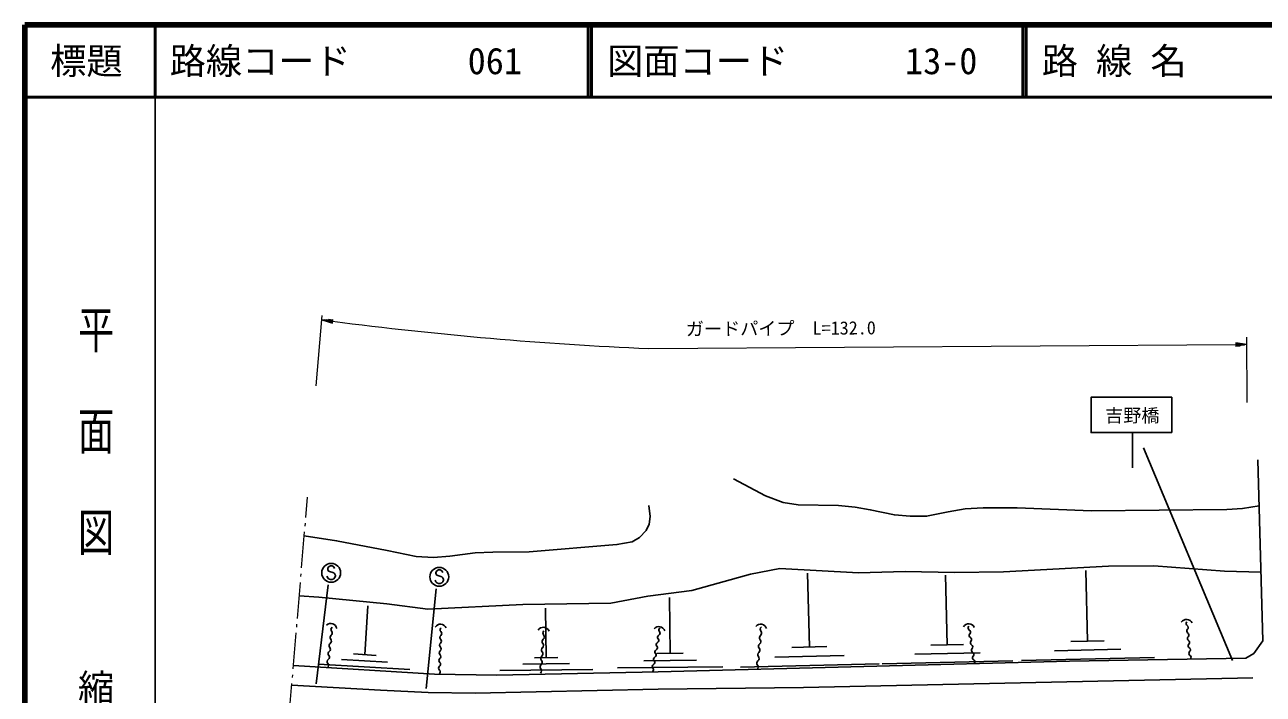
# Model space of a CAD drawing. Units: millimetres, scale not verified. Extents: x 40000 to 680000, y 20000 to 380000.
# Drawn here: x 40000 to 210951, y 287520 to 380000 of the extents above; entities that cross this region are included whole.
import ezdxf
from ezdxf.enums import TextEntityAlignment as Align

# ---------------------------------------------------------------- set-up
doc = ezdxf.new("R2010")
doc.units = ezdxf.units.MM
doc.header["$LTSCALE"] = 1000
for name, color, linetype, lineweight in [('M-BGD', 7, 'Continuous', 25), ('M-BGD-HTXT', 7, 'Continuous', 13), ('M-STR-HTXT', 7, 'Continuous', 13), ('M-STR-STRC', 7, 'Continuous', 25), ('M-STR-STRD', 7, 'Continuous', 25), ('M-TTL', 2, 'Continuous', 140), ('M-TTL-BAND', 7, 'Continuous', 25), ('M-TTL-LINE', 7, 'Continuous', 50)]:
    doc.layers.add(name, color=color, linetype=linetype, lineweight=lineweight)
doc.layers.add('M-TTL-TXT', color=7, linetype='Continuous')
doc.styles.add('@ＭＳ ゴシック', font='')
doc.styles.add('ＭＳ ゴシック', font='')
doc.styles.get('@ＭＳ ゴシック').set_extended_font_data('@MS Gothic')
doc.styles.get('ＭＳ ゴシック').set_extended_font_data('MS Gothic')

msp = doc.modelspace()

# ---------------------------------------------------------------- linework, layer by layer
at = {"layer": 'M-BGD'}
for p, q in [((210899, 294893), (210204, 319908)), ((186684, 294842), (186454, 304633)), ((148299, 294049), (148060, 304267)), ((167327, 294344), (167101, 303957)), ((129081, 293158), (129009, 300902)), ((86946, 292987), (87353, 299720)), ((111965, 292572), (111902, 299417)), ((150694, 294105), (145904, 293993)), ((169580, 294397), (165074, 294291)), ((188979, 294896), (184389, 294789)), ((90052, 291955), (83739, 292336)), ((88524, 292892), (85368, 293082)), ((113570, 292587), (110361, 292557)), ((130896, 293175), (127266, 293141)), ((153118, 292884), (143540, 292660)), ((171861, 293248), (162849, 293037)), ((195921, 292610), (177562, 292179)), ((191302, 293726), (182123, 293511)), ((93157, 290922), (80532, 291685)), ((118399, 290920), (105564, 290801)), ((115182, 291746), (108765, 291686)), ((136359, 291289), (121838, 291154)), ((132720, 292224), (125460, 292156)), ((157938, 291719), (138780, 291270)), ((176395, 292152), (158371, 291729))]:
    msp.add_line(p, q, dxfattribs=at)
for points in [[(137839, 317269), (142242, 314930), (144666, 314015), (146751, 313696), (152323, 313579), (154620, 313366), (156704, 313005), (160043, 312303), (162213, 312111), (164489, 312111), (167466, 312718), (169827, 313143), (172294, 313249), (176973, 313271), (187267, 312877), (205930, 313037), (208099, 313196), (210380, 313564)], [(78589, 309406), (83031, 308727), (90018, 307387), (94037, 306558), (96430, 306430), (98695, 306590), (102172, 307068), (104629, 307132), (109638, 307196), (121729, 308201), (123834, 308584), (124876, 309179), (125791, 310157), (126195, 311029), (126323, 312072), (126152, 313603)], [(77893, 301094), (80590, 300921), (89970, 299988), (95640, 299270), (108728, 299928), (120883, 300119), (126027, 301065), (132081, 301830), (140168, 304115), (144236, 304881), (155099, 304271), (161511, 304462), (168354, 304331), (175077, 304414), (189577, 305204), (195870, 305240), (205608, 304522), (210635, 304379)], [(77089, 291492), (96552, 290317), (105166, 290137), (127418, 290604), (184232, 292111), (208566, 292506), (209643, 293170), (210899, 294893)]]:
    msp.add_lwpolyline(points, dxfattribs=at)
for centre, radius, start, end in [((200369, 297014), 850, 24.451, 148.30603), ((200623, 297285), 329, 133.85655, 237.17778), ((82235, 296451), 850, 9.16791, 133.02294), ((82644, 296471), 377, 125.19326, 221.2916), ((82078, 295973), 377, 305.19326, 41.2916), ((97379, 296343), 850, 22.99288, 146.84791), ((97679, 296431), 346, 127.39331, 228.01699), ((97216, 295917), 346, 307.39331, 48.01699), ((111579, 295920), 850, 22.74033, 146.59535), ((111922, 295975), 406, 129.08877, 221.55211), ((127525, 296013), 850, 17.06895, 140.92397), ((127366, 295976), 330, 298.18008, 41.39469), ((127861, 296412), 330, 118.18008, 221.39469), ((141581, 296349), 850, 17.06895, 140.92397), ((141934, 296491), 408, 128.02191, 220.19078), ((141311, 295965), 408, 308.02191, 40.19078), ((170302, 296401), 850, 24.89266, 148.74768), ((170543, 296681), 333, 137.20965, 239.86203), ((170698, 295652), 333, 137.20965, 239.86203), ((170209, 296105), 333, 317.20965, 59.86203), ((200722, 296257), 329, 133.85655, 237.17778), ((200266, 296731), 329, 313.85655, 57.17778), ((200365, 295703), 329, 313.85655, 57.17778), ((82380, 294243), 377, 125.19326, 221.2916), ((82512, 295357), 377, 125.19326, 221.2916), ((81946, 294859), 377, 305.19326, 41.2916), ((97594, 294303), 346, 127.39331, 228.01699), ((97636, 295367), 346, 127.39331, 228.01699), ((97131, 293789), 346, 307.39331, 48.01699), ((97174, 294853), 346, 307.39331, 48.01699), ((111827, 294808), 406, 129.08877, 221.55211), ((111220, 294270), 406, 309.08877, 41.55211), ((111316, 295437), 406, 309.08877, 41.55211), ((126999, 293940), 330, 298.18008, 41.39469), ((127494, 294376), 330, 118.18008, 221.39469), ((127183, 294958), 330, 298.18008, 41.39469), ((127678, 295394), 330, 118.18008, 221.39469), ((141693, 294153), 408, 128.02191, 220.19078), ((141813, 295322), 408, 128.02191, 220.19078), ((141190, 294796), 408, 308.02191, 40.19078), ((170852, 294623), 333, 137.20965, 239.86203), ((170363, 295076), 333, 317.20965, 59.86203), ((170518, 294047), 333, 317.20965, 59.86203), ((200821, 295228), 329, 133.85655, 237.17778), ((200920, 294200), 329, 133.85655, 237.17778), ((200464, 294675), 329, 313.85655, 57.17778), ((82248, 293129), 377, 125.19326, 221.2916), ((81682, 292632), 377, 305.19326, 41.2916), ((81814, 293746), 377, 305.19326, 41.2916), ((97508, 292176), 346, 127.39331, 228.01699), ((97551, 293240), 346, 127.39331, 228.01699), ((97088, 292725), 346, 307.39331, 48.01699), ((111636, 292473), 406, 129.08877, 221.55211), ((111731, 293640), 406, 129.08877, 221.55211), ((111124, 293102), 406, 309.08877, 41.55211), ((127127, 292341), 330, 118.18008, 221.39469), ((126816, 292923), 330, 298.18008, 41.39469), ((127311, 293359), 330, 118.18008, 221.39469), ((141572, 292984), 408, 128.02191, 220.19078), ((140949, 292457), 408, 308.02191, 40.19078), ((141069, 293626), 408, 308.02191, 40.19078), ((171007, 293594), 333, 137.20965, 239.86203), ((171161, 292565), 333, 137.20965, 239.86203), ((170672, 293018), 333, 317.20965, 59.86203), ((201020, 293172), 329, 133.85655, 237.17778), ((200564, 293647), 329, 313.85655, 57.17778), ((200663, 292619), 329, 313.85655, 57.17778), ((82117, 292015), 377, 125.19326, 221.2916), ((81550, 291518), 377, 305.19326, 41.2916), ((97466, 291112), 346, 127.39331, 228.01699), ((97003, 290598), 346, 307.39331, 48.01699), ((97046, 291661), 346, 307.39331, 48.01699), ((111540, 291306), 406, 129.08877, 221.55211), ((110933, 290768), 406, 309.08877, 41.55211), ((111029, 291935), 406, 309.08877, 41.55211), ((126449, 290887), 330, 298.18008, 41.39469), ((126944, 291323), 330, 118.18008, 221.39469), ((126633, 291905), 330, 298.18008, 41.39469), ((141451, 291814), 408, 128.02191, 220.19078), ((140828, 291288), 408, 308.02191, 40.19078), ((170827, 291988), 333, 317.20965, 59.86203)]:
    msp.add_arc(centre, radius, start, end, dxfattribs=at)
at = {"layer": 'M-BGD-HTXT'}
for p, q in [((78802, 311938), (79035, 314724)), ((78701, 310742), (78735, 311141)), ((78217, 304962), (78635, 309945)), ((77633, 297987), (78050, 302969)), ((78117, 303767), (78151, 304165)), ((77049, 291011), (77466, 295994)), ((77533, 296791), (77566, 297190)), ((76648, 286232), (76882, 289018)), ((76948, 289815), (76982, 290214))]:
    msp.add_line(p, q, dxfattribs=at)
at = {"layer": 'M-STR-HTXT'}
for p, q in [((80231, 330101), (81056, 339842)), ((81006, 339245), (82526, 339296)), ((81006, 339245), (82460, 338800)), ((81006, 339245), (82493, 339048)), ((82486, 338999), (81297, 339156)), ((82499, 339098), (81310, 339255)), ((81587, 339067), (82480, 338949)), ((81614, 339266), (82506, 339147)), ((82473, 338900), (81878, 338978)), ((82512, 339197), (81918, 339276)), ((82169, 338889), (82466, 338850)), ((82222, 339286), (82519, 339247)), ((82460, 338800), (82526, 339296)), ((208731, 327827), (208671, 336827)), ((126137, 335274), (207178, 335817)), ((208678, 335827), (207176, 336067)), ((207176, 336067), (207180, 335567)), ((207477, 336019), (207177, 336017)), ((207177, 335967), (207777, 335971)), ((208077, 335923), (207177, 335917)), ((207178, 335867), (208378, 335875)), ((208678, 335827), (207178, 335817)), ((207178, 335767), (208378, 335775)), ((208079, 335723), (207179, 335717)), ((207179, 335667), (207779, 335671)), ((207479, 335619), (207179, 335617)), ((208678, 335827), (207180, 335567))]:
    msp.add_line(p, q, dxfattribs=at)
msp.add_arc((148713, 850307), 515527, 262.61987, 267.49007, dxfattribs=at)
at = {"layer": 'M-STR-STRC'}
for p, q in [((198352, 328536), (198352, 323676)), ((192898, 323676), (192898, 318816)), ((206720, 292190), (194429, 321558)), ((81946, 305123), (81827, 304886)), ((81827, 304886), (81827, 304768)), ((81827, 304768), (81946, 304532)), ((82182, 305241), (81946, 305123)), ((81946, 304532), (82655, 304295)), ((82418, 305241), (82182, 305241)), ((82655, 305123), (82418, 305241)), ((82773, 304886), (82655, 305123)), ((82655, 304295), (82773, 304177)), ((96865, 304569), (96747, 304333)), ((96747, 304333), (96747, 304215)), ((97101, 304687), (96865, 304569)), ((97338, 304687), (97101, 304687)), ((97574, 304569), (97338, 304687)), ((97692, 304333), (97574, 304569)), ((81879, 302638), (80203, 288980)), ((81827, 303586), (81709, 303823)), ((81946, 303468), (81827, 303586)), ((82182, 303350), (81946, 303468)), ((82418, 303350), (82182, 303350)), ((82655, 303468), (82418, 303350)), ((82773, 303586), (82655, 303468)), ((82773, 304177), (82891, 303941)), ((82891, 303823), (82773, 303586)), ((82891, 303941), (82891, 303823)), ((96747, 303033), (96628, 303269)), ((96747, 304215), (96865, 303978)), ((96865, 302915), (96747, 303033)), ((96865, 303978), (97574, 303742)), ((97101, 302797), (96865, 302915)), ((97338, 302797), (97101, 302797)), ((97574, 302915), (97338, 302797)), ((97574, 303742), (97692, 303624)), ((97692, 303033), (97574, 302915)), ((97692, 303624), (97810, 303387)), ((97810, 303269), (97692, 303033)), ((97810, 303387), (97810, 303269)), ((96779, 302079), (95413, 288297))]:
    msp.add_line(p, q, dxfattribs=at)
msp.add_lwpolyline([(198352, 323676), (187192, 323676), (187192, 328536), (198352, 328536)], dxfattribs=at)
for centre in [(82300, 304295), (97219, 303742)]:
    msp.add_circle(centre, 1300, dxfattribs=at)
at = {"layer": 'M-STR-STRD'}
msp.add_lwpolyline([(76859, 288752), (89110, 288086), (95688, 287782), (102179, 287687), (127419, 288202), (147484, 288441), (209499, 289794)], dxfattribs=at)
at = {"layer": 'M-TTL'}
for p, q in [((40000, 380000), (40000, 20000)), ((680000, 380000), (40000, 380000))]:
    msp.add_line(p, q, dxfattribs=at)
at = {"layer": 'M-TTL-BAND'}
msp.add_line((58000, 370000), (58000, 20000), dxfattribs=at)
at = {"layer": 'M-TTL-LINE'}
for p, q in [((58000, 380000), (58000, 370000)), ((117750, 380000), (117750, 370000)), ((118250, 380000), (118250, 370000)), ((177750, 380000), (177750, 370000)), ((178250, 380000), (178250, 370000)), ((40000, 370000), (680000, 370000))]:
    msp.add_line(p, q, dxfattribs=at)

# ---------------------------------------------------------------- texts
at = {"layer": 'M-STR-HTXT', "style": 'ＭＳ ゴシック'}
msp.add_text('ガードパイプ  L=132.0', height=1833, rotation=0.384, dxfattribs=at).set_placement((144375, 336596), align=Align.BOTTOM_CENTER)
at = {"layer": 'M-STR-STRC', "style": 'ＭＳ ゴシック'}
msp.add_text('吉野橋', height=1833, dxfattribs=at).set_placement((192874, 324566), align=Align.BOTTOM_CENTER)
at = {"layer": 'M-TTL-BAND', "style": '@ＭＳ ゴシック', "width": 1.4}
msp.add_text('平  面  図', height=3666, rotation=270, dxfattribs=at).set_placement((49777, 306475), align=Align.MIDDLE_RIGHT)
at = {"layer": 'M-TTL-BAND', "style": '@ＭＳ ゴシック'}
msp.add_text('縮尺千分の一', height=3666, rotation=270, dxfattribs=at).set_placement((49777, 261030), align=Align.MIDDLE_RIGHT)
at = {"layer": 'M-TTL-TXT', "style": 'ＭＳ ゴシック'}
msp.add_text('標題', height=3666, dxfattribs=at).set_placement((48500, 375000), align=Align.MIDDLE_CENTER)
for s, p in [('路線コード', (60000, 375000)), ('061', (101142, 375000)), ('図面コード', (120380, 375000)), ('13-0', (161521, 375000)), ('路 線 名', (180380, 375000))]:
    msp.add_text(s, height=3666, dxfattribs=at).set_placement(p, align=Align.MIDDLE_LEFT)

doc.saveas('drawing.dxf')
